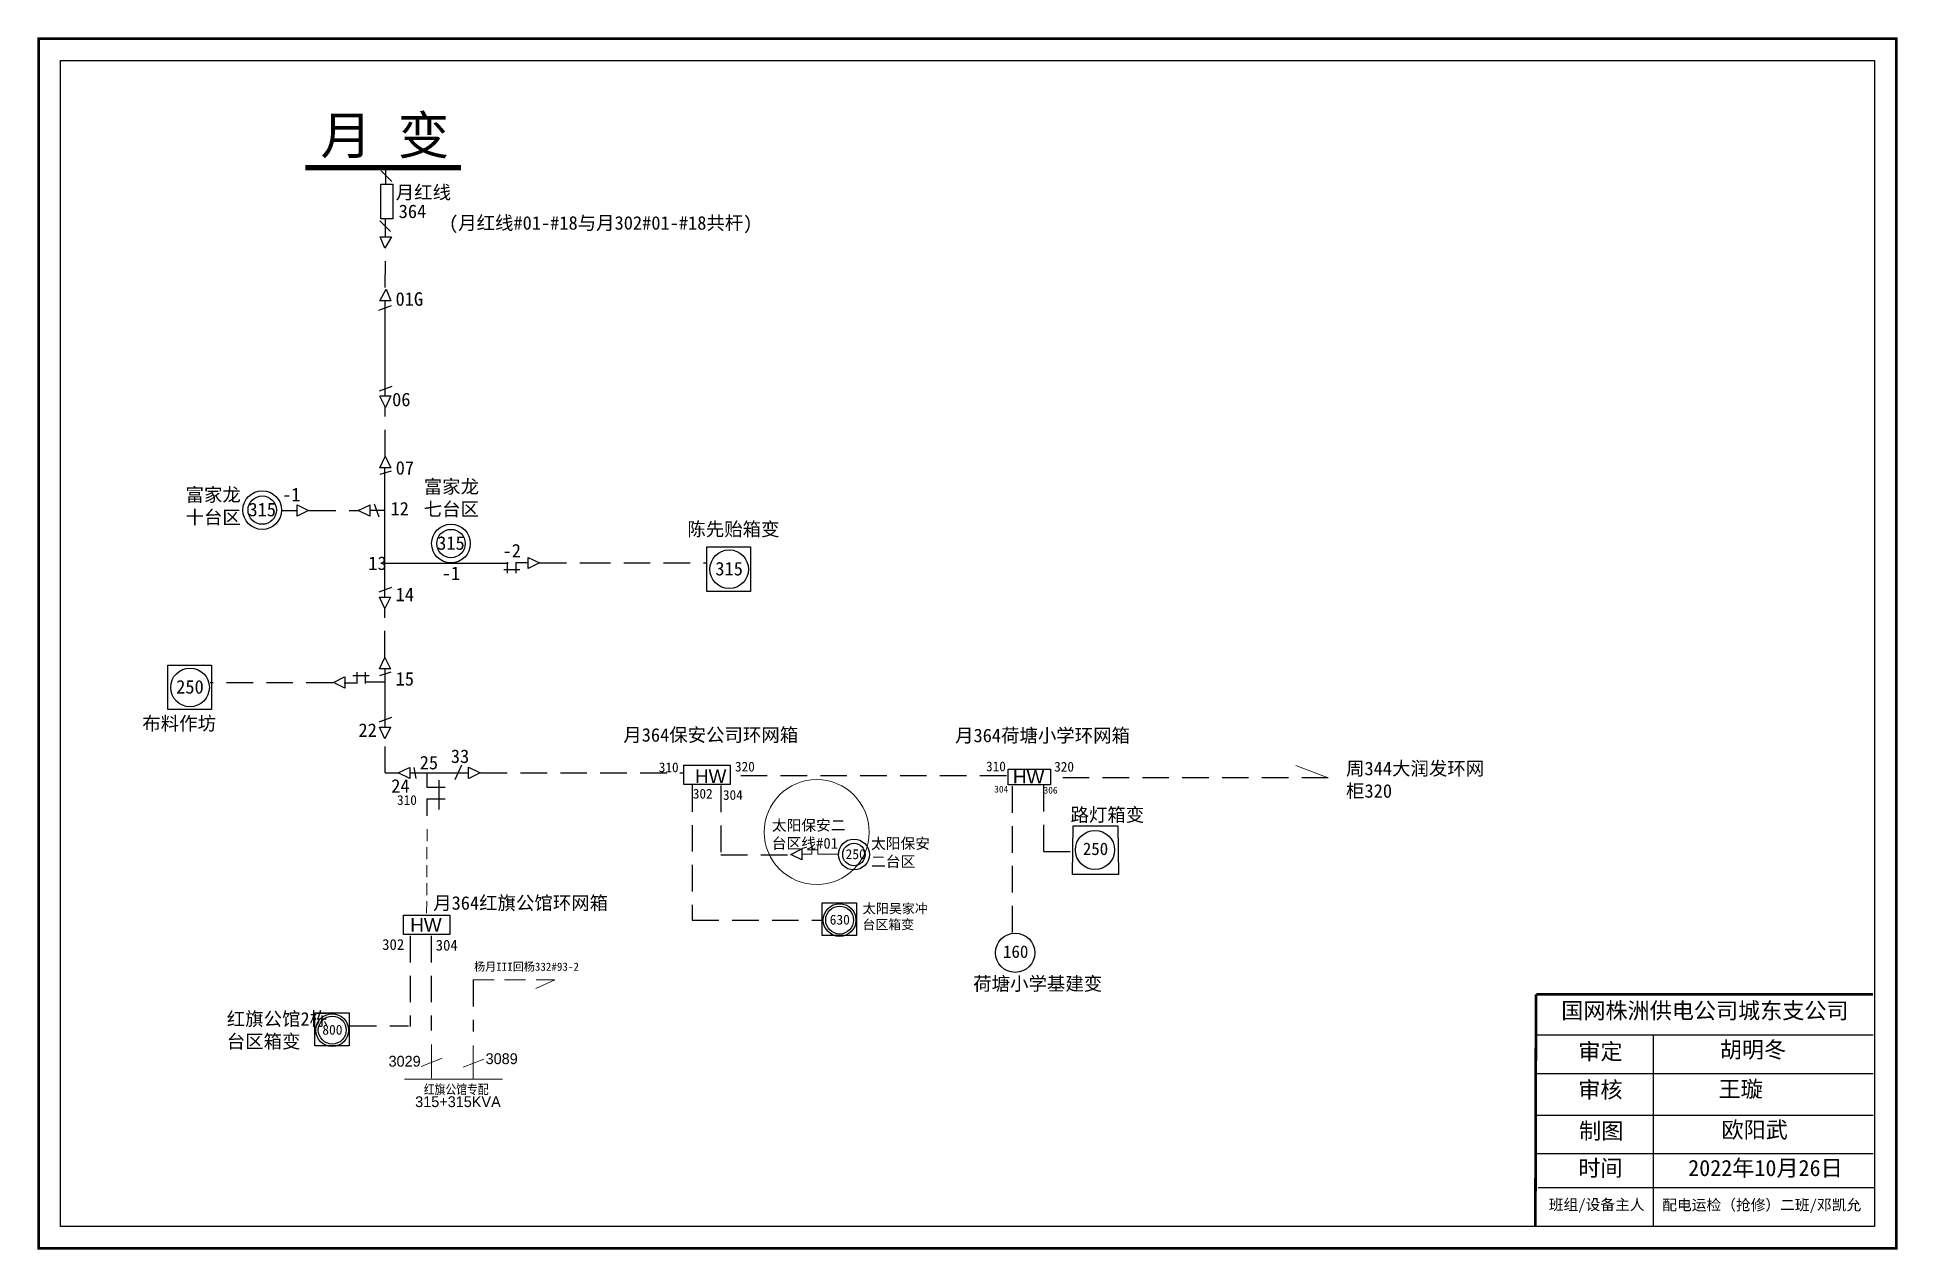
# Model space of a CAD drawing. Extents: x 0 to 344, y 0 to 224.
import ezdxf

# ---------------------------------------------------------------- set-up
doc = ezdxf.new("R2010")
doc.units = 0
doc.header["$LTSCALE"] = 0.774411
doc.linetypes.add('ACAD_ISO02W100', pattern=[15, 12, -3])
doc.linetypes.add('DASHED2', pattern=[9.525, 6.35, -3.175])
doc.layers.get('0').update_dxf_attribs({"linetype": 'CONTINUOUS'})
doc.layers.add('Layer2', color=1, linetype='CONTINUOUS')
doc.styles.add('hztxt_txtstyle_2.00_0_0', font='', dxfattribs={"height": 2, "bigfont": 'hztxt.shx'})
doc.styles.add('hztxt_txtstyle_200.00_0_0200', font='', dxfattribs={"height": 200, "bigfont": 'hztxt.shx'})
doc.styles.add('SimSun_txtstyle_1.83_0_0', font='', dxfattribs={"height": 1.825599})
doc.styles.add('SimSun_txtstyle_2.50_0_0', font='simsun.ttc', dxfattribs={"height": 2.5})
doc.styles.get("Standard").update_dxf_attribs({"font": '', "height": 2.5})
doc.styles.add('字体', font='', dxfattribs={"height": 2.5})
doc.styles.add('宋体_txtstyle_1.50_0_0', font='SIMSUN.TTC', dxfattribs={"height": 1.5})
doc.styles.add('宋体_txtstyle_200.00_0_0200', font='SIMSUN.TTC', dxfattribs={"height": 200})
doc.styles.add('宋体_txtstyle_3.00_0_0', font='SIMSUN.TTC', dxfattribs={"height": 3})
doc.styles.add('楷体_GB2312_txtstyle_2.00_0_0', font='', dxfattribs={"height": 2})
doc.styles.add('楷体_GB2312_txtstyle_2.50_0_0', font='', dxfattribs={"height": 2.5})
doc.styles.get('hztxt_txtstyle_2.00_0_0').set_extended_font_data('hztxt')
doc.styles.get('hztxt_txtstyle_200.00_0_0200').set_extended_font_data('hztxt')
doc.styles.get('SimSun_txtstyle_1.83_0_0').set_extended_font_data('SimSun')
doc.styles.get('Standard').set_extended_font_data('SimSun')
doc.styles.get('字体').set_extended_font_data('楷体_GB2312')
doc.styles.get('楷体_GB2312_txtstyle_2.00_0_0').set_extended_font_data('楷体_GB2312')
doc.styles.get('楷体_GB2312_txtstyle_2.50_0_0').set_extended_font_data('楷体_GB2312')

msp = doc.modelspace()

# ---------------------------------------------------------------- linework, layer by layer
at = {"linetype": 'ACAD_ISO02W100'}
msp.add_line((64.22, 197.01), (64.22, 200.1), dxfattribs=at)
at = {"linetype": 'Continuous'}
for p, q in [((65.36, 197.51), (63.38, 199.49)), ((65.14, 188.28), (63.16, 190.26)), ((64.16, 187.15), (64.16, 190.7)), ((63.21, 187.3), (65.29, 187.3)), ((64.09, 185.16), (63.22, 187.29)), ((65.29, 187.3), (64.09, 185.16)), ((63.12, 175.44), (64.31, 177.59)), ((64.31, 177.59), (65.19, 175.46)), ((62.95, 173.69), (65.32, 174.54)), ((65.2, 175.44), (63.12, 175.44)), ((64.15, 157.85), (64.15, 175.38)), ((65.37, 159.57), (62.99, 158.73)), ((63.12, 157.82), (65.2, 157.82)), ((64.16, 155.68), (63.13, 157.81)), ((65.2, 157.82), (64.16, 155.68)), ((63.14, 144.54), (64.14, 146.63)), ((64.14, 146.63), (65.2, 144.55)), ((65.23, 143.9), (63.13, 143.28)), ((65.22, 144.54), (63.14, 144.54)), ((64.08, 120.61), (64.08, 144.55)), ((65.3, 122.34), (62.93, 121.5)), ((63.05, 120.59), (65.13, 120.59)), ((64.09, 118.45), (63.06, 120.57)), ((65.13, 120.59), (64.09, 118.45)), ((65.3, 98.27), (62.93, 97.42)), ((63.05, 96.51), (65.13, 96.51)), ((64.09, 94.38), (63.06, 96.5)), ((65.13, 96.51), (64.09, 94.38)), ((66.52, 88.03), (68.64, 89.06)), ((68.66, 86.99), (66.52, 88.03)), ((68.66, 89.07), (68.66, 86.99)), ((68.66, 88.03), (79.42, 88.03)), ((69.84, 87.02), (69.47, 89.04)), ((78.24, 89.48), (77.03, 86.79)), ((277.23, 39.53), (339.59, 39.53)), ((298.87, 39.52), (298.86, 4.06)), ((277.23, 32.42), (339.59, 32.42)), ((277.23, 24.67), (339.59, 24.67)), ((277.23, 17.57), (339.59, 17.57)), ((277.57, 11.27), (339.94, 11.27))]:
    msp.add_line(p, q, dxfattribs=at)
at = {"linetype": 'DASHED2'}
for p, q in [((64.15, 177.88), (64.16, 184.95)), ((64.14, 146.63), (64.15, 155.83)), ((64.08, 109.4), (64.08, 118.6))]:
    msp.add_line(p, q, dxfattribs=at)
at = {"color": 0, "linetype": 'Continuous'}
for p, q in [((44.99, 136.61), (47.77, 136.61)), ((47.81, 137.66), (49.94, 136.62)), ((47.81, 135.58), (47.81, 137.66)), ((49.94, 136.62), (47.82, 135.59)), ((59.13, 136.6), (61.25, 137.63)), ((61.26, 135.57), (59.13, 136.6)), ((61.26, 137.64), (61.26, 135.57)), ((64.08, 136.62), (61.3, 136.62)), ((63.02, 135.4), (62.17, 137.77)), ((90.6, 125.86), (90.61, 127.94)), ((90.61, 127.94), (92.69, 126.92)), ((64.08, 126.87), (86.91, 126.86)), ((89.08, 125.61), (86.08, 125.62)), ((86.8, 125), (86.8, 127.07)), ((88.35, 124.99), (88.36, 127.06)), ((88.38, 127), (90.68, 126.99)), ((92.69, 126.92), (90.61, 125.87)), ((63.07, 107.31), (64.08, 109.4)), ((65.15, 107.31), (63.07, 107.31)), ((64.08, 109.4), (65.14, 107.32)), ((54.55, 104.75), (56.62, 105.81)), ((56.64, 103.74), (54.55, 104.75)), ((58.86, 104.68), (56.56, 104.68)), ((56.64, 105.82), (56.64, 103.74)), ((58.16, 106.07), (61.16, 106.07)), ((58.88, 106.69), (58.88, 104.62)), ((64.06, 104.83), (60.33, 104.83)), ((60.44, 106.69), (60.44, 104.62)), ((65.17, 106.67), (63.07, 106.04)), ((179.45, 88.76), (187.29, 88.76)), ((179.45, 85.84), (179.45, 88.76)), ((187.29, 88.76), (187.29, 85.84)), ((187.29, 85.84), (179.45, 85.84)), ((139.2, 72.94), (141.28, 74.01)), ((141.29, 71.94), (139.2, 72.94)), ((141.29, 74.02), (141.29, 71.94))]:
    msp.add_line(p, q, dxfattribs=at)
at = {"color": 0, "linetype": 'DASHED2'}
for p, q in [((50.07, 136.62), (59.27, 136.62)), ((92.76, 126.94), (101.71, 126.91)), ((100.91, 126.95), (123.47, 126.95)), ((54.42, 104.71), (31.74, 104.71)), ((64.1, 88.03), (64.1, 94.4)), ((64.1, 88.03), (66.52, 88.03)), ((81.82, 88.04), (119.47, 88.04)), ((179.13, 87.52), (127.89, 87.52)), ((238.74, 87.12), (187.5, 87.12)), ((120.99, 85.76), (120.99, 60.81)), ((126.29, 85.69), (126.29, 72.9)), ((180.27, 58.52), (180.28, 85.82)), ((186, 85.83), (186, 73.48)), ((126.29, 72.9), (139.48, 72.9)), ((186, 73.48), (191.42, 73.48)), ((120.99, 60.81), (145.02, 60.81)), ((68.78, 57.87), (68.78, 41.08)), ((72.66, 57.87), (72.66, 40.36)), ((80.43, 49.73), (80.43, 40.19)), ((57.63, 41.22), (68.42, 41.22))]:
    msp.add_line(p, q, dxfattribs=at)
for p, q in [((64.1, 96.51), (64.1, 107.32)), ((71.86, 88.03), (71.86, 85.42)), ((74.05, 86.69), (74.05, 81.25)), ((79.57, 87), (79.57, 89.08)), ((79.57, 89.08), (81.71, 88.04)), ((81.71, 88.04), (79.59, 87.01)), ((71.86, 83.23), (71.84, 80.09)), ((71.86, 85.42), (75.25, 85.42)), ((71.86, 83.23), (75.25, 83.23))]:
    msp.add_line(p, q)
at = {"color": 7, "linetype": 'DASHED2', "lineweight": 0, "ltscale": 1.738724}
msp.add_line((238.74, 87.12), (232.72, 89.41), dxfattribs=at)
at = {"color": 7, "linetype": 'DASHED2', "lineweight": 0, "ltscale": 0.450453}
msp.add_line((71.88, 77.6), (71.8, 61.7), dxfattribs=at)
at = {"color": 0}
msp.add_line((143.14, 72.99), (141.28, 72.97), dxfattribs=at)
at = {"color": 7, "linetype": 'DASHED2', "lineweight": 0, "ltscale": 0.375564}
msp.add_line((142.33, 73.82), (145.03, 73.82), dxfattribs=at)
at = {"color": 7, "linetype": 'DASHED2', "lineweight": 0, "ltscale": 0.676016}
for p, q in [((143.14, 72.99), (143.14, 74.6)), ((144.2, 72.98), (144.2, 74.59))]:
    msp.add_line(p, q, dxfattribs=at)
at = {"color": 7, "linetype": 'Continuous', "lineweight": 0, "ltscale": 0.375564}
msp.add_line((144.2, 72.98), (148.19, 72.98), dxfattribs=at)
at = {"color": 7, "linetype": 'DASHED2', "lineweight": 0, "ltscale": 0.788505}
for p, q in [((80.43, 49.73), (95.55, 49.73)), ((95.55, 49.73), (90.81, 47.6))]:
    msp.add_line(p, q, dxfattribs=at)
at = {"color": 7, "linetype": 'Continuous', "lineweight": 0, "ltscale": 0.788505}
for p, q in [((74.65, 35.22), (70.79, 33.72)), ((82.42, 35.06), (78.55, 33.56))]:
    msp.add_line(p, q, dxfattribs=at)
at = {"color": 7, "linetype": 'Continuous', "lineweight": 0, "ltscale": 0.306571}
for p, q in [((72.67, 37.77), (72.67, 31.52)), ((80.44, 37.6), (80.44, 31.35))]:
    msp.add_line(p, q, dxfattribs=at)
at = {"color": 7, "linetype": 'Continuous', "lineweight": 0, "ltscale": 1.419309}
msp.add_line((67.7, 31.36), (85.85, 31.36), dxfattribs=at)
at = {"linetype": 'Continuous', "const_width": 0.5}
msp.add_lwpolyline([(-0.05, 223.98), (343.93, 223.98), (343.93, 0.02), (-0.05, 0.02)], close=True, dxfattribs=at)
at = {"linetype": 'Continuous'}
for points in [[(4, 219.94), (339.88, 219.94), (339.88, 4.06), (4, 4.06)], [(191.49, 78.27), (199.77, 78.27), (199.89, 69.25), (191.37, 69.25)]]:
    msp.add_lwpolyline(points, close=True, dxfattribs=at)
for points, const_width in [([(78.14, 200.08), (49.32, 200.06)], 1), ([(277.19, 47.03), (277.08, 4.06)], 0.5), ([(277.23, 47.03), (339.59, 47.03)], 0.5)]:
    msp.add_lwpolyline(points, dxfattribs=dict(at, const_width=const_width))
at = {"linetype": 'ACAD_ISO02W100'}
msp.add_lwpolyline([(65.54, 190.61), (63.33, 190.61), (63.33, 197.01), (65.54, 197.01)], close=True, dxfattribs=at)
at = {"color": 0, "linetype": 'Continuous'}
for points in [[(123.7, 129.88), (131.79, 129.88), (131.79, 121.65), (123.7, 121.65)], [(23.87, 108), (31.96, 108), (31.96, 99.77), (23.87, 99.77)], [(119.41, 89.46), (127.99, 89.46), (127.99, 85.88), (119.41, 85.88)], [(145.02, 63.99), (151.37, 63.99), (151.37, 57.93), (145.02, 57.93)], [(67.51, 61.7), (76.08, 61.7), (76.08, 58.13), (67.51, 58.13)], [(51.08, 43.61), (57.43, 43.61), (57.43, 37.55), (51.08, 37.55)]]:
    msp.add_lwpolyline(points, close=True, dxfattribs=at)
at = {"linetype": 'Continuous'}
for centre, radius in [((41.36, 136.69), 3.58), ((41.36, 136.69), 2.63), ((76.31, 130.5), 3.58), ((76.31, 130.5), 2.63)]:
    msp.add_circle(centre, radius, dxfattribs=at)
at = {"color": 0, "linetype": 'Continuous'}
for centre, radius in [((127.81, 125.74), 3.58), ((27.99, 103.87), 3.58), ((150.91, 72.94), 2.86), ((150.91, 72.94), 2.07), ((180.76, 54.75), 3.63)]:
    msp.add_circle(centre, radius, dxfattribs=at)
at = {"color": 20, "linetype": 'Continuous', "lineweight": 0, "ltscale": 1.44894, "true_color": 0xef4810}
msp.add_circle((144.02, 77.09), 9.72, dxfattribs=at)
at = {"color": 7, "linetype": 'Continuous'}
msp.add_circle((195.54, 73.78), 3.63, dxfattribs=at)
at = {"layer": 'Layer2', "color": 0}
for centre, radius in [((148.26, 60.8), 3.03), ((148.26, 60.8), 2.58), ((54.32, 40.43), 3.03), ((54.32, 40.43), 2.58)]:
    msp.add_circle(centre, radius, dxfattribs=at)

# ---------------------------------------------------------------- texts
at = {"linetype": 'Continuous', "attachment_point": 1}
for s, insert, char_height, width, style in [('月 变', (52.13, 209.59), 7, 27.4955, '字体'), ('路灯箱变', (191.01, 81.55), 2.5, 30.3668, '字体'), ('荷塘小学基建变', (173, 50.28), 2.5, 30.3668, '字体'), ('国网株洲供电公司城东支公司', (281.87, 45.54), 3, 82.0179, '宋体_txtstyle_3.00_0_0'), ('审定', (285.02, 37.97), 3, 23.4615, '字体'), ('胡明冬', (311.23, 38.31), 3, 23.4615, '宋体_txtstyle_3.00_0_0'), ('审核', (285.02, 30.9), 3, 23.4615, '字体'), ('王璇', (310.99, 31.03), 3, 33.0539, '宋体_txtstyle_3.00_0_0'), ('制图', (285.18, 23.28), 3, 23.4615, '字体'), ('欧阳武', (311.54, 23.48), 3, 23.4615, '宋体_txtstyle_3.00_0_0'), ('时间', (285.02, 16.4), 3, 23.4615, '字体'), ('2022年10月26日', (305.37, 16.41), 3, 44.0989, '宋体_txtstyle_3.00_0_0')]:
    msp.add_mtext(s, dxfattribs=dict(at, insert=insert, char_height=char_height, width=width, style=style))
at = {"color": 0, "linetype": 'Continuous', "attachment_point": 1, "style": '字体'}
for s, insert, char_height, width in [('月红线', (66.08, 196.78), 2.5, 14.1892), ('(月红线#01-#18与月302#01-#18共杆)', (75.94, 191.11), 2.5, 78.0741), ('{\\f\uffbfﾬￌﾣﾤ_GB2312|b0|i0|c134|p49;\\C256;太阳保安二台区}', (154.08, 75.98), 2, 10.9694), ('{\\H0.9x;太阳\\f\uffbfﾬￌﾣﾤ_GB2312|b0|i0|c134|p32;\\H0.9722x;吴家冲台区箱变}', (152.5, 63.86), 2, 12.9684)]:
    msp.add_mtext(s, dxfattribs=dict(at, insert=insert, char_height=char_height, width=width))
at = {"color": 0, "linetype": 'Continuous', "insert": (66.62, 193.25), "char_height": 2.5, "width": 5.6554, "attachment_point": 1}
msp.add_mtext('364', dxfattribs=at)
at = {"attachment_point": 1}
for s, insert, char_height, width, style in [('01G', (66.04, 177.02), 2.5, 24.4767, '字体'), ('{\\fSimSun|b0|i0|c134|p2;富家龙七台区}', (71.26, 142.29), 2.5, 12.4108, '字体'), ('{\\fSimSun|b0|i0|c134|p2;富家龙十台区}', (27.16, 140.79), 2.5, 12.4108, '字体'), ('{\\fSimSun|b0|i0|c134|p2;陈先贻箱变}', (120.08, 134.42), 2.5, 27.2549, '字体'), ('-2', (85.86, 130.43), 2.5, 6.4873, 'SimSun_txtstyle_2.50_0_0'), ('{\\fSimSun|b0|i0|c134|p2;布料作坊}', (19.16, 98.45), 2.5, 27.2549, '字体'), ('{\\H0.72x;310}', (175.37, 90.15), 2.5, 24.4767, '字体'), ('{\\H0.72x;320}', (187.98, 90.09), 2.5, 24.4767, '字体'), ('{\\fArial|b0|i0|c0|p32;HW}', (180.35, 88.59), 2.5, 24.4767, '字体'), ('{\\H0.72x;304}', (176.9, 85.67), 1.75, 17.1337, '字体'), ('{\\H0.72x;306}', (186.03, 85.47), 1.75, 17.1337, '字体')]:
    msp.add_mtext(s, dxfattribs=dict(at, insert=insert, char_height=char_height, width=width, style=style))
at = {"color": 7, "char_height": 2.5, "width": 6.4873, "attachment_point": 1}
for s, insert in [('06', (65.41, 158.42)), ('07', (66.07, 145.76)), ('12', (65.11, 138.2)), ('13', (61, 128.11)), ('14', (66.06, 122.33)), ('15', (66.06, 106.72)), ('22', (59.18, 97.21))]:
    msp.add_mtext(s, dxfattribs=dict(at, insert=insert))
at = {"attachment_point": 1}
for s, insert, char_height, width in [('315', (38.81, 138.05), 2.5, 14.2019), ('-1', (45.06, 140.83), 2.5, 6.4873), ('315', (73.75, 131.85), 2.5, 14.2019), ('-1', (74.61, 126.26), 2.5, 6.4873), ('25', (70.52, 91.2), 2.5, 6.4873), ('24', (65.25, 86.88), 2.5, 6.4873), ('250', (193.29, 75.14), 2.3, 4.8377)]:
    msp.add_mtext(s, dxfattribs=dict(at, insert=insert, char_height=char_height, width=width))
at = {"color": 0, "attachment_point": 1}
for s, insert, char_height, width in [('315', (125.25, 127.1), 2.5, 14.2019), ('250', (25.43, 105.23), 2.5, 14.2019), ('250', (149.36, 73.92), 1.84, 3.8702), ('630', (146.43, 61.79), 1.826, 3.8399), ('160', (178.51, 56.11), 2.3, 4.8377)]:
    msp.add_mtext(s, dxfattribs=dict(at, insert=insert, char_height=char_height, width=width))
at = {"color": 7, "attachment_point": 1}
for s, insert, char_height, width, style in [('{\\fSimSun|b0|i0|c134|p2;月}364{\\fSimSun|b0|i0|c134|p2;保安公司环网箱}', (108.21, 96.33), 2.5, 39.0496, '字体'), ('{\\fSimSun|b0|i0|c134|p2;33}', (76.28, 92.38), 2.5, 16.9684, '字体'), ('月364红旗公馆环网箱', (73.01, 65.22), 2.5, 39.0496, '楷体_GB2312_txtstyle_2.50_0_0'), ('302', (63.57, 57.28), 2, 24.4767, '楷体_GB2312_txtstyle_2.00_0_0'), ('304', (73.48, 57.15), 2, 24.4767, '楷体_GB2312_txtstyle_2.00_0_0'), ('红旗公馆2栋^M^J台区箱变', (34.8, 43.76), 2.5, 39.0496, '楷体_GB2312_txtstyle_2.50_0_0'), ('800', (52.49, 41.41), 1.826, 3.8399, 'SimSun_txtstyle_1.83_0_0')]:
    msp.add_mtext(s, dxfattribs=dict(at, insert=insert, char_height=char_height, width=width, style=style))
at = {"color": 1, "insert": (169.64, 96.23), "char_height": 2.5, "width": 37.8261, "attachment_point": 1, "style": '字体'}
msp.add_mtext('{\\fSimSun|b0|i0|c134|p2;\\C0;月\\f楷体_GB2312|b0|i0|c134|p49;364\\fSimSun|b0|i0|c134|p2;荷塘小学环网箱}', dxfattribs=at)
at = {"color": 0, "char_height": 2.5, "width": 24.4767, "attachment_point": 1, "style": '字体'}
for s, insert in [('{\\H0.72x;310}', (114.78, 89.98)), ('{\\H0.72x;320}', (128.89, 90.11)), ('{\\fArial|b0|i0|c0|p32;HW}', (121.48, 88.68)), ('{\\H0.72x;310}', (66.32, 83.92)), ('{\\H0.72x;302}', (121.08, 85.09)), ('{\\H0.72x;304}', (126.66, 84.86)), ('{\\fArial|b0|i0|c0|p32;HW}', (68.76, 61.16))]:
    msp.add_mtext(s, dxfattribs=dict(at, insert=insert))
at = {"color": 1, "true_color": 0xff0000, "insert": (242.03, 90.12), "char_height": 2.5, "width": 27.0431, "attachment_point": 1, "style": '楷体_GB2312_txtstyle_2.50_0_0'}
msp.add_mtext('周344大润发环网柜320', dxfattribs=at)
at = {"color": 20, "linetype": 'Continuous', "true_color": 0xef4810, "insert": (135.71, 79.35), "char_height": 2, "width": 16.0194, "attachment_point": 1, "style": '楷体_GB2312_txtstyle_2.00_0_0'}
msp.add_mtext('太阳保安二台区线#01', dxfattribs=at)
at = {"color": 2, "linetype": 'DASHED2', "lineweight": 0, "ltscale": 0.788505, "true_color": 0xffff00, "insert": (80.59, 52.92), "char_height": 1.5, "attachment_point": 1, "style": '宋体_txtstyle_1.50_0_0'}
msp.add_mtext('杨月III回杨332#93-2', dxfattribs=at)
at = {"color": 7, "linetype": 'DASHED2', "lineweight": 0, "ltscale": 0.788505, "char_height": 2, "attachment_point": 1}
for s, insert, style in [('3029', (64.75, 35.67), 'hztxt_txtstyle_2.00_0_0'), ('3089', (82.72, 36.14), 'hztxt_txtstyle_2.00_0_0'), ('315+315KVA', (69.68, 28.18), 'hztxt_txtstyle_2.00_0_0'), ('红旗公馆专配', (71.28, 30.39), 'hztxt_txtstyle_200.00_0_0200')]:
    msp.add_mtext(s, dxfattribs=dict(at, insert=insert, style=style))
at = {"color": 7, "linetype": 'DASHED2', "lineweight": 0, "ltscale": 0.766809, "char_height": 2, "attachment_point": 1, "style": '宋体_txtstyle_200.00_0_0200'}
for s, insert in [('班组/设备主人', (279.56, 9.13)), ('配电运检（抢修）二班/邓凯允', (300.57, 9.07))]:
    msp.add_mtext(s, dxfattribs=dict(at, insert=insert))

doc.saveas('drawing.dxf')
